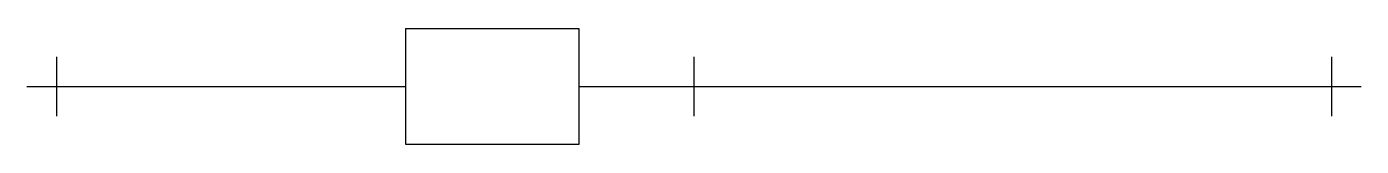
# Model space of a CAD drawing. Header units: metres. Extents: x -40 to 2263, y -85 to 115.
import ezdxf

# ---------------------------------------------------------------- set-up
doc = ezdxf.new("R2010")
doc.units = ezdxf.units.M

msp = doc.modelspace()

# ---------------------------------------------------------------- linework, layer by layer
for p, q in [((11.56, 66.91), (11.56, -36.04)), ((1111.56, 66.91), (1111.56, -36.04)), ((2211.56, 66.91), (2211.56, -36.04)), ((-39.91, 15.44), (613.47, 15.44)), ((913.47, 15.44), (2263.03, 15.44))]:
    msp.add_line(p, q)
msp.add_lwpolyline([(613.47, -84.56), (913.47, -84.56), (913.47, 115.44), (613.47, 115.44)], close=True)

doc.saveas('drawing.dxf')
